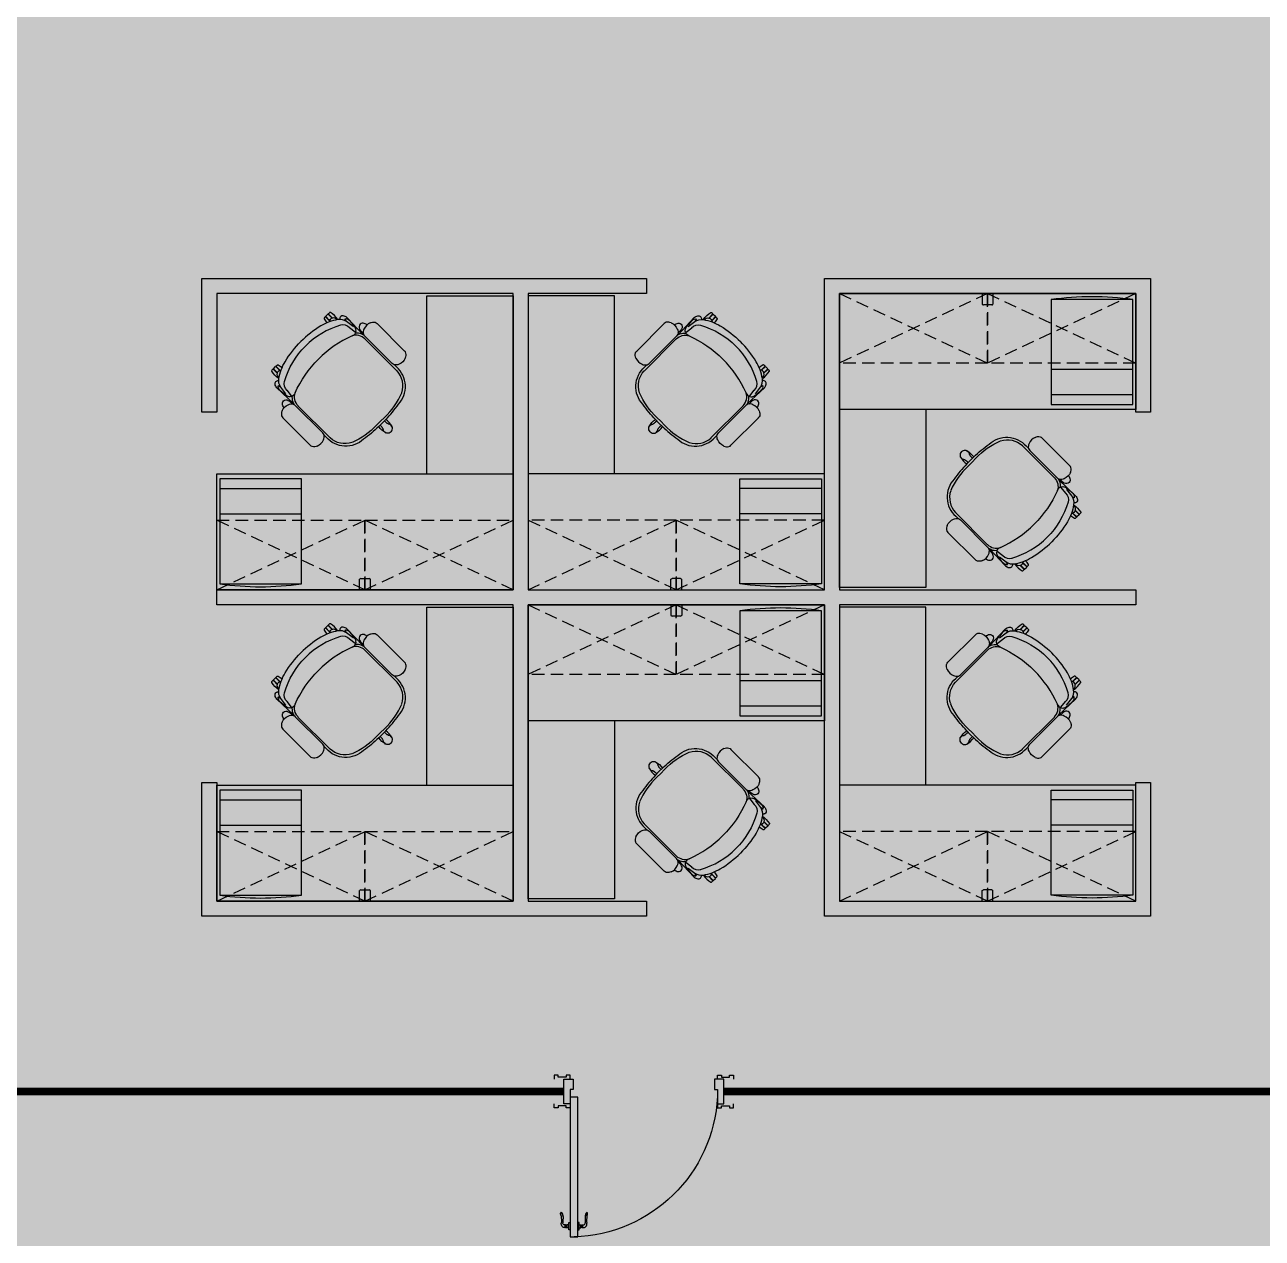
# Model space of a CAD drawing. Header units: millimetres. Extents: x 11706 to 69606, y 10911 to 38811.
# Drawn here: x 56706 to 62967, y 16343 to 22483 of the extents above; entities that cross this region are included whole.
import ezdxf

# ---------------------------------------------------------------- set-up
doc = ezdxf.new("R2010")
doc.units = ezdxf.units.MM
doc.linetypes.add('HIDDEN', pattern=[9.525, 6.35, -3.175])
for name, color, linetype in [('doors', 4, 'Continuous'), ('floor', 172, 'Continuous'), ('Furniture', 34, 'Continuous'), ('wall', 5, 'Continuous')]:
    doc.layers.add(name, color=color, linetype=linetype)
doc.layers.add('hatch', color=252, linetype='Continuous', lineweight=0)
doc.layers.add('windows line', color=151, linetype='Continuous', lineweight=0)

# ---------------------------------------------------------------- blocks, each defined once
blk = doc.blocks.new('armch1')
at = {"layer": 'hatch', "ltscale": 10}
h = blk.add_hatch(color=254, dxfattribs=at)
edge = h.paths.add_edge_path()
edge.add_ellipse((479.4, -95.6), major_axis=(-16.3, 16.3), ratio=1, start_angle=86.04822, end_angle=117.42166, ccw=False)
edge.add_line((462, -110.7), (392.7, -41.5))
edge.add_line((392.7, -41.5), (217.1, -217.1))
edge.add_line((217.1, -217.1), (412.4, -412.4))
edge.add_line((412.4, -412.4), (429.5, -394.2))
edge.add_ellipse((-15.6, 44.6), major_axis=(442, 442), ratio=1, start_angle=270.40921, end_angle=279.62953)
edge.add_ellipse((398.7, -227.9), major_axis=(45, 123.1), ratio=0.996305, start_angle=247.05784, end_angle=338.78443)
edge.add_line((485.1, -129.3), (473.6, -117.8))
edge.add_ellipse((481, -81.5), major_axis=(26.2, 26.2), ratio=1, start_angle=211.49589, end_angle=213.33452, ccw=False)
edge = h.paths.add_edge_path()
edge.add_line((295.5, 55.7), (233.6, 121))
edge.add_ellipse((212.1, 100.7), major_axis=(20.9, 20.9), ratio=1, start_angle=358.2573, end_angle=399.63512)
edge.add_ellipse((212.8, 113.4), major_axis=(-12, 12), ratio=1, start_angle=-51.87631, end_angle=-5.2826)
edge.add_ellipse((211.4, 115.9), major_axis=(-9.93, 9.93), ratio=1, start_angle=-3.39564, end_angle=26.6408)
edge.add_ellipse((215, 114.6), major_axis=(12.7, 12.7), ratio=1, start_angle=116.59989, end_angle=143.46058)
edge.add_ellipse((198.3, 56.4), major_axis=(-39.3, 39.3), ratio=1, start_angle=-43.99703, end_angle=-34.02983)
edge.add_ellipse((222.4, -114.8), major_axis=(161.5, 161.5), ratio=1, start_angle=53.79007, end_angle=76.88403)
edge.add_ellipse((370.2, -370.4), major_axis=(370.3, 370.3), ratio=1, start_angle=75.8362, end_angle=89.98127)
edge.add_line((0, 0), (217.1, -217.1))
edge.add_line((217.1, -217.1), (392.7, -41.5))
edge.add_line((392.7, -41.5), (295.5, 55.7))
at = {"layer": 'hatch', "ltscale": 10, "true_color": 0x858585}
h = blk.add_hatch(color=252, dxfattribs=at)
edge = h.paths.add_edge_path(flags=17)
edge.add_line((412.4, -412.4), (423.2, -400.9))
edge.add_line((423.2, -400.9), (425, -402.7))
edge.add_line((425, -402.7), (427.3, -404.9))
edge.add_line((427.3, -404.9), (428.4, -406.1))
edge.add_line((428.4, -406.1), (430.1, -407.7))
edge.add_line((430.1, -407.7), (432.3, -410))
edge.add_line((432.3, -410), (434, -411.7))
edge.add_line((434, -411.7), (435.1, -412.8))
edge.add_line((435.1, -412.8), (437.4, -413.9))
edge.add_line((437.4, -413.9), (439.6, -415))
edge.add_line((439.6, -415), (441.9, -416.2))
edge.add_line((441.9, -416.2), (443, -417.3))
edge.add_line((443, -417.3), (444.1, -417.3))
edge.add_line((444.1, -417.3), (446.4, -418.4))
edge.add_line((446.4, -418.4), (447.5, -418.4))
edge.add_ellipse((441.9, -439.7), major_axis=(15.6, 15.6), ratio=1, start_angle=266.07421, end_angle=390.68209, ccw=False)
edge.add_line((456.4, -456.4), (412.4, -412.4))
edge = h.paths.add_edge_path()
edge.add_ellipse((358.2, -494.2), major_axis=(86.8, 86.8), ratio=1, start_angle=346.86935, end_angle=369.51483, ccw=False)
edge.add_ellipse((459.8, -431), major_axis=(-2.25, 2.25), ratio=1, start_angle=198.49321, end_angle=256.86935, ccw=False)
edge.add_ellipse((441.9, -439.7), major_axis=(15.6, 15.6), ratio=1, start_angle=266.07421, end_angle=390.68209, ccw=False)
edge.add_line((447.5, -418.4), (446.4, -418.4))
edge.add_line((446.4, -418.4), (444.1, -417.3))
edge.add_line((444.1, -417.3), (443, -417.3))
edge.add_line((443, -417.3), (441.9, -416.2))
edge.add_line((441.9, -416.2), (439.6, -415))
edge.add_line((439.6, -415), (437.4, -413.9))
edge.add_line((437.4, -413.9), (435.1, -412.8))
edge.add_line((435.1, -412.8), (434, -411.7))
edge.add_line((434, -411.7), (432.3, -410))
edge.add_line((432.3, -410), (430.1, -407.7))
edge.add_line((430.1, -407.7), (428.4, -406.1))
edge.add_line((428.4, -406.1), (427.3, -404.9))
edge.add_line((427.3, -404.9), (425, -402.7))
edge.add_line((425, -402.7), (423.2, -400.9))
edge.add_line((423.2, -400.9), (429.5, -394.2))
edge = h.paths.add_edge_path()
edge.add_ellipse((509.7, -65.2), major_axis=(16.3, 16.3), ratio=1, start_angle=332.57834, end_angle=363.95178, ccw=False)
edge.add_ellipse((495.6, -66.9), major_axis=(26.2, 26.2), ratio=1, start_angle=288.41247, end_angle=328.50411, ccw=False)
edge.add_ellipse((470.9, -56.8), major_axis=(-45.2, 45.2), ratio=0.963786, start_angle=159.07607, end_angle=200.92393, ccw=False)
edge.add_ellipse((481, -81.5), major_axis=(26.2, 26.2), ratio=1, start_angle=211.49589, end_angle=251.58753, ccw=False)
edge.add_ellipse((479.4, -95.6), major_axis=(16.3, 16.3), ratio=1, start_angle=176.04822, end_angle=207.42166, ccw=False)
edge.add_line((462, -110.7), (323.4, 27.8))
edge.add_ellipse((338.6, 45.2), major_axis=(-16.3, 16.3), ratio=1, start_angle=62.57834, end_angle=93.95178, ccw=False)
edge.add_ellipse((352.6, 46.9), major_axis=(26.2, 26.2), ratio=1, start_angle=108.41247, end_angle=148.50411, ccw=False)
edge.add_ellipse((377.3, 36.8), major_axis=(-45.2, 45.2), ratio=0.963786, start_angle=-20.92393, end_angle=20.92393, ccw=False)
edge.add_ellipse((367.2, 61.5), major_axis=(-26.2, 26.2), ratio=1, start_angle=301.49589, end_angle=341.58753, ccw=False)
edge.add_ellipse((368.9, 75.5), major_axis=(16.3, 16.3), ratio=1, start_angle=356.04822, end_angle=387.42166, ccw=False)
edge.add_line((386.3, 90.7), (524.8, -47.8))
edge = h.paths.add_edge_path()
edge.add_ellipse((352.6, 46.9), major_axis=(26.2, 26.2), ratio=1, start_angle=108.41247, end_angle=142.22711)
edge.add_line((315.9, 42.2), (301.1, 58.1))
edge.add_ellipse((319.9, 74.2), major_axis=(17.5, 17.5), ratio=1, start_angle=115.20103, end_angle=175.61833, ccw=False)
edge.add_ellipse((312.3, 75.5), major_axis=(-12.2, 12.2), ratio=1, start_angle=-19.17705, end_angle=20.89242, ccw=False)
edge.add_ellipse((313.5, 73.1), major_axis=(14.1, 14.1), ratio=1, start_angle=401.79596, end_angle=430.74111, ccw=False)
edge.add_ellipse((312.2, 60.4), major_axis=(23.1, 23.1), ratio=1, start_angle=362.07158, end_angle=400.83155, ccw=False)
edge.add_ellipse((377.3, 36.8), major_axis=(-45.2, 45.2), ratio=0.963786, start_angle=-3.08015, end_angle=20.92393)
edge = h.paths.add_edge_path()
edge.add_ellipse((165.2, 97.4), major_axis=(15.6, 15.6), ratio=1, start_angle=-9.27363, end_angle=129.47582, ccw=False)
edge.add_ellipse((222.4, -114.8), major_axis=(161.5, 161.5), ratio=1, start_angle=54.9162, end_angle=65.286)
edge = h.paths.add_edge_path()
edge.add_ellipse((126.4, 127.2), major_axis=(-0.539, 0.539), ratio=1, start_angle=0.00001, end_angle=90, ccw=False)
edge.add_line((125.9, 127.8), (137, 138.9))
edge.add_ellipse((137.7, 138.4), major_axis=(-0.539, 0.539), ratio=1, start_angle=-90, end_angle=0.00001, ccw=False)
edge.add_line((138.3, 138.9), (158.7, 118.5))
edge.add_ellipse((165.2, 97.4), major_axis=(15.6, 15.6), ratio=1, start_angle=62.10996, end_angle=108.89562)
edge.add_line((145.4, 107.1), (125.9, 126.5))
edge = h.paths.add_edge_path()
edge.add_ellipse((165.2, 97.4), major_axis=(15.6, 15.6), ratio=1, start_angle=113.31654, end_angle=129.47582)
edge.add_ellipse((222.4, -114.8), major_axis=(161.5, 161.5), ratio=1, start_angle=65.286, end_angle=68.10442)
edge.add_ellipse((221.8, 179.9), major_axis=(93.3, 80), ratio=0.81002, start_angle=169.30043, end_angle=183.58777, ccw=False)
edge.add_ellipse((120.8, 117), major_axis=(2.25, 2.25), ratio=1, start_angle=90.00001, end_angle=166.86934, ccw=False)
edge.add_line((118.6, 119.3), (123.6, 124.3))
edge.add_ellipse((124.7, 123.2), major_axis=(1.12, 1.12), ratio=1, start_angle=0, end_angle=90.00001, ccw=False)
edge.add_line((125.9, 124.3), (144.7, 105.6))
edge = h.paths.add_edge_path()
edge.add_ellipse((141.6, 140.1), major_axis=(-1.12, 1.12), ratio=1, start_angle=0.00001, end_angle=90, ccw=False)
edge.add_line((140.5, 141.2), (145.5, 146.2))
edge.add_ellipse((147.8, 144), major_axis=(-2.25, 2.25), ratio=1, start_angle=-76.86935, end_angle=0.00001, ccw=False)
edge.add_ellipse((84.9, 43), major_axis=(94.5, 78.6), ratio=0.944397, start_angle=353.51501, end_angle=379.36337, ccw=False)
edge.add_ellipse((222.4, -114.8), major_axis=(-161.5, 161.5), ratio=1, start_angle=-36.12537, end_angle=-35.08381)
edge.add_ellipse((165.2, 97.4), major_axis=(15.6, 15.6), ratio=1, start_angle=350.72637, end_angle=417.33394)
edge.add_line((160.4, 119), (140.5, 138.9))
at = {"layer": 'hatch', "ltscale": 10}
h = blk.add_hatch(color=254, dxfattribs=at)
edge = h.paths.add_edge_path()
edge.add_ellipse((95.6, -479.4), major_axis=(-16.3, 16.3), ratio=1, start_angle=242.57834, end_angle=273.95178)
edge.add_line((110.7, -462), (41.5, -392.7))
edge.add_line((41.5, -392.7), (217.1, -217.1))
edge.add_line((217.1, -217.1), (412.4, -412.4))
edge.add_line((412.4, -412.4), (394.2, -429.5))
edge.add_ellipse((-44.6, 15.6), major_axis=(442, 442), ratio=1, start_angle=260.37047, end_angle=269.59079, ccw=False)
edge.add_ellipse((227.9, -398.7), major_axis=(123.1, 45), ratio=0.996305, start_angle=201.21557, end_angle=292.94216, ccw=False)
edge.add_line((129.3, -485.1), (117.8, -473.6))
edge.add_ellipse((81.5, -481), major_axis=(26.2, 26.2), ratio=1, start_angle=326.66548, end_angle=328.50411)
edge = h.paths.add_edge_path()
edge.add_line((-55.7, -295.5), (-121, -233.6))
edge.add_ellipse((-100.7, -212.1), major_axis=(-20.9, 20.9), ratio=1, start_angle=50.36488, end_angle=91.7427, ccw=False)
edge.add_ellipse((-113.4, -212.8), major_axis=(12, 12), ratio=1, start_angle=95.2826, end_angle=141.87631, ccw=False)
edge.add_ellipse((-115.9, -211.4), major_axis=(9.93, 9.93), ratio=1, start_angle=63.3592, end_angle=93.39564, ccw=False)
edge.add_ellipse((-114.6, -215), major_axis=(12.7, 12.7), ratio=1, start_angle=396.53942, end_angle=423.40011, ccw=False)
edge.add_ellipse((-56.4, -198.3), major_axis=(39.3, 39.3), ratio=1, start_angle=124.02983, end_angle=133.99703, ccw=False)
edge.add_ellipse((114.8, -222.4), major_axis=(161.5, 161.5), ratio=1, start_angle=103.11597, end_angle=126.20993, ccw=False)
edge.add_ellipse((370.4, -370.2), major_axis=(370.3, 370.3), ratio=1, start_angle=90.01873, end_angle=104.1638, ccw=False)
edge.add_line((0, 0), (217.1, -217.1))
edge.add_line((217.1, -217.1), (41.5, -392.7))
edge.add_line((41.5, -392.7), (-55.7, -295.5))
at = {"layer": 'hatch', "ltscale": 10, "true_color": 0x858585}
h = blk.add_hatch(color=252, dxfattribs=at)
edge = h.paths.add_edge_path(flags=17)
edge.add_line((412.4, -412.4), (400.9, -423.2))
edge.add_line((400.9, -423.2), (402.7, -425))
edge.add_line((402.7, -425), (404.9, -427.3))
edge.add_line((404.9, -427.3), (406.1, -428.4))
edge.add_line((406.1, -428.4), (407.7, -430.1))
edge.add_line((407.7, -430.1), (410, -432.3))
edge.add_line((410, -432.3), (411.7, -434))
edge.add_line((411.7, -434), (412.8, -435.1))
edge.add_line((412.8, -435.1), (413.9, -437.4))
edge.add_line((413.9, -437.4), (415, -439.6))
edge.add_line((415, -439.6), (416.2, -441.9))
edge.add_line((416.2, -441.9), (417.3, -443))
edge.add_line((417.3, -443), (417.3, -444.1))
edge.add_line((417.3, -444.1), (418.4, -446.4))
edge.add_line((418.4, -446.4), (418.4, -447.5))
edge.add_ellipse((439.7, -441.9), major_axis=(15.6, 15.6), ratio=1, start_angle=149.31791, end_angle=273.92579)
edge.add_line((456.4, -456.4), (412.4, -412.4))
edge = h.paths.add_edge_path()
edge.add_ellipse((494.2, -358.2), major_axis=(86.8, 86.8), ratio=1, start_angle=170.48517, end_angle=193.13065)
edge.add_ellipse((431, -459.8), major_axis=(-2.25, 2.25), ratio=1, start_angle=103.13065, end_angle=161.50679)
edge.add_ellipse((439.7, -441.9), major_axis=(15.6, 15.6), ratio=1, start_angle=149.31791, end_angle=273.92579)
edge.add_line((418.4, -447.5), (418.4, -446.4))
edge.add_line((418.4, -446.4), (417.3, -444.1))
edge.add_line((417.3, -444.1), (417.3, -443))
edge.add_line((417.3, -443), (416.2, -441.9))
edge.add_line((416.2, -441.9), (415, -439.6))
edge.add_line((415, -439.6), (413.9, -437.4))
edge.add_line((413.9, -437.4), (412.8, -435.1))
edge.add_line((412.8, -435.1), (411.7, -434))
edge.add_line((411.7, -434), (410, -432.3))
edge.add_line((410, -432.3), (407.7, -430.1))
edge.add_line((407.7, -430.1), (406.1, -428.4))
edge.add_line((406.1, -428.4), (404.9, -427.3))
edge.add_line((404.9, -427.3), (402.7, -425))
edge.add_line((402.7, -425), (400.9, -423.2))
edge.add_line((400.9, -423.2), (394.2, -429.5))
edge = h.paths.add_edge_path()
edge.add_ellipse((65.2, -509.7), major_axis=(16.3, 16.3), ratio=1, start_angle=176.04822, end_angle=207.42166)
edge.add_ellipse((66.9, -495.6), major_axis=(-26.2, 26.2), ratio=1, start_angle=121.49589, end_angle=161.58753)
edge.add_ellipse((56.8, -470.9), major_axis=(-45.2, 45.2), ratio=0.963786, start_angle=159.07607, end_angle=200.92393)
edge.add_ellipse((81.5, -481), major_axis=(-26.2, 26.2), ratio=1, start_angle=198.41247, end_angle=238.50411)
edge.add_ellipse((95.6, -479.4), major_axis=(16.3, 16.3), ratio=1, start_angle=332.57834, end_angle=363.95178)
edge.add_line((110.7, -462), (-27.8, -323.4))
edge.add_ellipse((-45.2, -338.6), major_axis=(-16.3, 16.3), ratio=1, start_angle=266.04822, end_angle=297.42166)
edge.add_ellipse((-46.9, -352.6), major_axis=(26.2, 26.2), ratio=1, start_angle=31.49589, end_angle=71.58753)
edge.add_ellipse((-36.8, -377.3), major_axis=(-45.2, 45.2), ratio=0.963786, start_angle=-20.92393, end_angle=20.92393)
edge.add_ellipse((-61.5, -367.2), major_axis=(26.2, 26.2), ratio=1, start_angle=108.41247, end_angle=148.50411)
edge.add_ellipse((-75.5, -368.9), major_axis=(-16.3, 16.3), ratio=1, start_angle=62.57834, end_angle=93.95178)
edge.add_line((-90.7, -386.3), (47.8, -524.8))
edge = h.paths.add_edge_path()
edge.add_ellipse((-46.9, -352.6), major_axis=(26.2, 26.2), ratio=1, start_angle=397.77289, end_angle=431.58753, ccw=False)
edge.add_line((-42.2, -315.9), (-58.1, -301.1))
edge.add_ellipse((-74.2, -319.9), major_axis=(17.5, 17.5), ratio=1, start_angle=4.38167, end_angle=64.79897)
edge.add_ellipse((-75.5, -312.3), major_axis=(-12.2, 12.2), ratio=1, start_angle=-20.89242, end_angle=19.17705)
edge.add_ellipse((-73.1, -313.5), major_axis=(14.1, 14.1), ratio=1, start_angle=109.25889, end_angle=138.20404)
edge.add_ellipse((-60.4, -312.2), major_axis=(-23.1, 23.1), ratio=1, start_angle=49.16845, end_angle=87.92842)
edge.add_ellipse((-36.8, -377.3), major_axis=(-45.2, 45.2), ratio=0.963786, start_angle=-20.92393, end_angle=3.08015, ccw=False)
edge = h.paths.add_edge_path()
edge.add_ellipse((-97.4, -165.2), major_axis=(15.6, 15.6), ratio=1, start_angle=50.52418, end_angle=189.27363)
edge.add_ellipse((114.8, -222.4), major_axis=(-161.5, 161.5), ratio=1, start_angle=24.714, end_angle=35.0838, ccw=False)
edge = h.paths.add_edge_path()
edge.add_ellipse((-127.2, -126.4), major_axis=(0.539, 0.539), ratio=1, start_angle=360, end_angle=449.99999)
edge.add_line((-127.8, -125.9), (-138.9, -137))
edge.add_ellipse((-138.4, -137.7), major_axis=(-0.539, 0.539), ratio=1, start_angle=-0.00001, end_angle=90)
edge.add_line((-138.9, -138.3), (-118.5, -158.7))
edge.add_ellipse((-97.4, -165.2), major_axis=(-15.6, 15.6), ratio=1, start_angle=-18.89562, end_angle=27.89004, ccw=False)
edge.add_line((-107.1, -145.4), (-126.5, -125.9))
edge = h.paths.add_edge_path()
edge.add_ellipse((-97.4, -165.2), major_axis=(15.6, 15.6), ratio=1, start_angle=410.52418, end_angle=426.68346, ccw=False)
edge.add_ellipse((114.8, -222.4), major_axis=(-161.5, 161.5), ratio=1, start_angle=21.89558, end_angle=24.714, ccw=False)
edge.add_ellipse((-179.9, -221.8), major_axis=(80, 93.3), ratio=0.81002, start_angle=-3.58777, end_angle=10.69957)
edge.add_ellipse((-117, -120.8), major_axis=(2.25, 2.25), ratio=1, start_angle=13.13066, end_angle=89.99999)
edge.add_line((-119.3, -118.6), (-124.3, -123.6))
edge.add_ellipse((-123.2, -124.7), major_axis=(1.12, 1.12), ratio=1, start_angle=89.99999, end_angle=180)
edge.add_line((-124.3, -125.9), (-105.6, -144.7))
edge = h.paths.add_edge_path()
edge.add_ellipse((-140.1, -141.6), major_axis=(-1.12, 1.12), ratio=1, start_angle=270, end_angle=359.99999)
edge.add_line((-141.2, -140.5), (-146.2, -145.5))
edge.add_ellipse((-144, -147.8), major_axis=(2.25, 2.25), ratio=1, start_angle=89.99999, end_angle=166.86935)
edge.add_ellipse((-43, -84.9), major_axis=(78.6, 94.5), ratio=0.944397, start_angle=160.63663, end_angle=186.48499)
edge.add_ellipse((114.8, -222.4), major_axis=(-161.5, 161.5), ratio=1, start_angle=35.08381, end_angle=36.12537, ccw=False)
edge.add_ellipse((-97.4, -165.2), major_axis=(15.6, 15.6), ratio=1, start_angle=122.66606, end_angle=189.27363, ccw=False)
edge.add_line((-119, -160.4), (-138.9, -140.5))
for p, q in [((137.1, 138.9), (125.9, 127.7)), ((145.4, 107.1), (125.9, 126.6)), ((158.7, 118.5), (138.2, 138.9)), ((140.5, 141.2), (145.5, 146.2)), ((140.5, 138.9), (160.4, 119)), ((123.6, 124.3), (118.6, 119.3)), ((144.7, 105.6), (125.9, 124.3)), ((223.5, 110.9), (230.8, 101.3)), ((264.5, 75.5), (230.8, 101.3)), ((315.3, 34.8), (233.6, 121)), ((242.6, 109.8), (246.5, 105.8)), ((246.5, 105.8), (262.8, 86.2)), ((275.2, 46.9), (246.5, 69.9)), ((272.4, 74.4), (262.8, 86.2)), ((524.8, -47.8), (386.3, 90.7)), ((259.5, 28.9), (265.6, 31.7)), ((276.3, 42.4), (275.2, 40.2)), ((290.9, 42.4), (276.9, 43)), ((315.9, 42.2), (301.1, 58.1)), ((323.4, 27.8), (462, -110.7)), ((324.6, 14.3), (486.8, -149)), ((-124.3, -123.6), (-119.3, -118.6)), ((485.1, -129.3), (473.5, -117.8)), ((-141.2, -140.5), (-146.2, -145.5)), ((-138.9, -137.1), (-127.7, -125.9)), ((-118.5, -158.7), (-138.9, -138.2)), ((-138.9, -140.5), (-119, -160.4)), ((-107.1, -145.4), (-126.6, -125.9)), ((-105.6, -144.7), (-124.3, -125.9)), ((-34.8, -315.3), (-121, -233.6)), ((-110.9, -223.5), (-101.3, -230.8)), ((-109.8, -242.6), (-105.8, -246.5)), ((-105.8, -246.5), (-86.2, -262.8)), ((-75.5, -264.5), (-101.3, -230.8)), ((-46.9, -275.2), (-69.9, -246.5)), ((-74.4, -272.4), (-86.2, -262.8)), ((-42.2, -315.9), (-58.1, -301.1)), ((-42.4, -290.9), (-43, -276.9)), ((-42.4, -276.3), (-40.2, -275.2)), ((-28.9, -259.5), (-31.7, -265.6)), ((-27.8, -323.4), (110.7, -462)), ((-14.3, -324.6), (149, -486.8)), ((47.8, -524.8), (-90.7, -386.3)), ((403.2, -403.2), (383.6, -422.8)), ((412.4, -412.4), (394.2, -429.5)), ((402.7, -425), (400.9, -423.2)), ((404.9, -427.3), (402.7, -425)), ((403.2, -403.2), (422.8, -383.6)), ((406.1, -428.4), (404.9, -427.3)), ((407.7, -430.1), (406.1, -428.4)), ((410, -432.3), (407.7, -430.1)), ((411.7, -434), (410, -432.3)), ((412.8, -435.1), (411.7, -434)), ((412.4, -412.4), (429.5, -394.2)), ((413.9, -437.4), (412.8, -435.1)), ((415, -439.6), (413.9, -437.4)), ((425, -402.7), (423.2, -400.9)), ((427.3, -404.9), (425, -402.7)), ((428.4, -406.1), (427.3, -404.9)), ((430.1, -407.7), (428.4, -406.1)), ((432.3, -410), (430.1, -407.7)), ((434, -411.7), (432.3, -410)), ((435.1, -412.8), (434, -411.7)), ((437.4, -413.9), (435.1, -412.8)), ((439.6, -415), (437.4, -413.9)), ((441.9, -416.2), (439.6, -415)), ((443, -417.3), (441.9, -416.2)), ((443, -417.3), (443, -417.3)), ((444.1, -417.3), (443, -417.3)), ((446.4, -418.4), (444.1, -417.3)), ((447.5, -418.4), (446.4, -418.4)), ((129.3, -485.1), (117.8, -473.5)), ((416.2, -441.9), (415, -439.6)), ((417.3, -443), (416.2, -441.9)), ((417.3, -443), (417.3, -443)), ((417.3, -444.1), (417.3, -443)), ((418.4, -446.4), (417.3, -444.1)), ((418.4, -447.5), (418.4, -446.4))]:
    blk.add_line(p, q)
for centre, major_axis, ratio, start_param, end_param in [((126.4, 127.2), (-0.539, 0.539), 1, 0, 1.570796), ((137.7, 138.4), (-0.539, 0.539), 1, -1.570796, 0), ((141.6, 140.1), (-1.12, 1.12), 1, 0, 1.570796), ((147.8, 144), (-2.25, 2.25), 1, -1.341623, 0), ((84.9, 43), (94.5, 78.6), 0.944397, -0.113184, 0.337955), ((211.4, 115.9), (-9.93, 9.93), 1, -0.059265, 0.46497), ((212.8, 113.4), (-12, 12), 1, -0.905412, -0.092199), ((212.1, 100.7), (20.9, 20.9), 1, 6.252769, 6.974949), ((370.2, -370.4), (370.3, 370.3), 1, 1.323591, 1.57047), ((319.5, -319.6), (296.4, 296.4), 1, 1.070749, 1.570461), ((222.4, -114.8), (161.5, 161.5), 1, 0.938814, 1.34188), ((120.8, 117), (2.25, 2.25), 1, 1.570796, 2.912419), ((221.8, 179.9), (93.3, 80), 0.81002, 2.95485, 3.204211), ((124.7, 123.2), (1.12, 1.12), 1, 0, 1.570796), ((142.1, 108.1), (-1.12, 1.12), 1, -1.570796, -0.04046), ((165.2, 97.4), (15.6, 15.6), 1, 6.12133, 8.542965), ((156.7, 122.7), (-1.12, 1.12), 1, 0.040461, 1.570796), ((198.3, 56.4), (39.3, 39.3), 1, 0.150281, 0.976864), ((215, 114.6), (12.7, 12.7), 1, 2.035052, 2.503859), ((212.9, 37.3), (33.1, 33.1), 1, 6.261094, 7.32847), ((224.7, 112), (-1.31, 1.31), 1, 0.143639, 1.507951), ((226.3, 110.3), (-2.9, 2.9), 1, -0.562997, 0.102311), ((228.6, 93.5), (14.8, 14.8), 1, 0.049692, 0.946764), ((242.6, 50.3), (-26.9, 26.9), 1, 4.168722, 4.614015), ((319.9, 74.2), (17.5, 17.5), 1, 2.010637, 3.065118), ((312.3, 75.5), (-12.2, 12.2), 1, -0.334703, 0.364642), ((313.5, 73.1), (14.1, 14.1), 1, 0.729477, 1.234665), ((312.2, 60.4), (23.1, 23.1), 1, 0.036156, 0.712645), ((352.6, 46.9), (26.2, 26.2), 1, 1.892155, 2.591886), ((377.3, 36.8), (-45.2, 45.2), 0.963786, -0.365191, 0.365191), ((487.9, -483.5), (396.5, 396.5), 1, 1.204045, 1.575879), ((279.1, -34.5), (47, 47), 1, 0.033672, 1.087394), ((248.2, 62.6), (24.9, 24.9), 1, 4.448306, 4.800508), ((276.3, 48), (1.47, 1.47), 1, 3.142019, 4.793254), ((272.4, 44.1), (3.3, 3.3), 1, 5.02911, 5.991117), ((261.1, 55.3), (12.9, 12.9), 1, 5.033956, 5.720649), ((279.7, -32.8), (54.1, 54.1), 1, 0.241184, 0.62893), ((338.6, 45.2), (-16.3, 16.3), 1, 1.092198, 1.639768), ((509.7, -65.2), (16.3, 16.3), 1, 5.804587, 6.352157), ((495.6, -66.9), (26.2, 26.2), 1, 5.033747, 5.733478), ((398.7, -227.9), (45, 123.1), 0.996305, 4.311973, 5.912904), ((404.8, -224.2), (79, 79), 1, 5.183614, 6.241984), ((171.3, -111.9), (261.8, 261.8), 1, 4.673756, 5.089292), ((-61.5, -367.2), (26.2, 26.2), 1, 1.892155, 2.591886), ((-15.6, 44.6), (-442, 442), 1, 3.148735, 3.30966), ((-75.5, -368.9), (16.3, 16.3), 1, 2.662994, 3.210564), ((358.2, -494.2), (86.8, 86.8), 1, 6.054012, 6.44925), ((441.9, -439.7), (15.6, 15.6), 1, 4.643871, 6.818689), ((459.8, -431), (-2.25, 2.25), 1, 3.46436, 4.483216), ((56.8, -470.9), (-45.2, 45.2), 0.963786, 2.776401, 3.506784), ((95.6, -479.4), (-16.3, 16.3), 1, 4.233791, 4.781361), ((81.5, -481), (26.2, 26.2), 1, 5.033747, 5.733478)]:
    blk.add_ellipse(centre, major_axis=major_axis, ratio=ratio, start_param=start_param, end_param=end_param)
at = {"extrusion": (0, 0, -1)}
for centre, major_axis, ratio, start_param, end_param in [((367.2, 61.5), (-26.2, 26.2), 1, 0.321358, 1.021089), ((368.9, 75.5), (16.3, 16.3), 1, -0.478598, 0.068972), ((370.4, -370.2), (370.3, 370.3), 1, 4.465184, 4.712062), ((319.6, -319.5), (296.4, 296.4), 1, 4.212341, 4.712053), ((-123.2, -124.7), (-1.12, 1.12), 1, 4.712389, 6.283185), ((-117, -120.8), (2.25, 2.25), 1, -1.570796, -0.229173), ((-179.9, -221.8), (80, 93.3), 0.81002, -0.186743, 0.062618), ((114.8, -222.4), (161.5, 161.5), 1, 4.080407, 4.483472), ((483.5, -487.9), (396.5, 396.5), 1, 4.345637, 4.717472), ((479.4, -95.6), (16.3, 16.3), 1, 2.662994, 3.210564), ((481, -81.5), (26.2, 26.2), 1, 1.892155, 2.591886), ((470.9, -56.8), (-45.2, 45.2), 0.963786, 2.776401, 3.506784), ((-144, -147.8), (-2.25, 2.25), 1, 4.941562, 6.283185), ((-43, -84.9), (78.6, 94.5), 0.944397, 3.028408, 3.479547), ((-140.1, -141.6), (-1.12, 1.12), 1, 0, 1.570796), ((-138.4, -137.7), (0.539, 0.539), 1, 3.141593, 4.712389), ((-127.2, -126.4), (-0.539, 0.539), 1, 0, 1.570796), ((-122.7, -156.7), (-1.12, 1.12), 1, 0.040461, 1.570796), ((-97.4, -165.2), (15.6, 15.6), 1, 2.979737, 5.401372), ((-56.4, -198.3), (39.3, 39.3), 1, 3.291874, 4.118456), ((-108.1, -142.1), (1.12, 1.12), 1, 3.141593, 4.671928), ((-113.4, -212.8), (12, 12), 1, 3.806977, 4.62019), ((-100.7, -212.1), (-20.9, 20.9), 1, 4.681973, 5.404152), ((-115.9, -211.4), (-9.93, 9.93), 1, 6.22392, 6.748155), ((-114.6, -215), (12.7, 12.7), 1, -1.106541, -0.637733), ((-93.5, -228.6), (-14.8, 14.8), 1, 4.762081, 5.659153), ((-110.3, -226.3), (-2.9, 2.9), 1, 5.720188, 6.385497), ((-112, -224.7), (1.31, 1.31), 1, -1.427157, -0.062846), ((-37.3, -212.9), (33.1, 33.1), 1, 3.119502, 4.186877), ((-73.1, -313.5), (-14.1, 14.1), 1, 5.441866, 5.947054), ((-75.5, -312.3), (12.2, 12.2), 1, 4.377686, 5.07703), ((-74.2, -319.9), (17.5, 17.5), 1, -1.130955, -0.076475), ((-50.3, -242.6), (26.9, 26.9), 1, 2.597925, 3.043218), ((-55.3, -261.1), (12.9, 12.9), 1, 1.892364, 2.579056), ((-48, -276.3), (1.47, 1.47), 1, 0.000427, 1.651661), ((-44.1, -272.4), (3.3, 3.3), 1, 1.887517, 2.849525), ((32.8, -279.7), (-54.1, 54.1), 1, 4.953573, 5.341319), ((-62.6, -248.2), (-24.9, 24.9), 1, 2.877509, 3.229711), ((34.5, -279.1), (47, 47), 1, 3.175264, 4.228986), ((-36.8, -377.3), (-45.2, 45.2), 0.963786, 5.917994, 6.648377), ((-60.4, -312.2), (-23.1, 23.1), 1, 4.748545, 5.425034), ((-46.9, -352.6), (26.2, 26.2), 1, -1.249438, -0.549707), ((-45.2, -338.6), (16.3, 16.3), 1, -0.478598, 0.068972), ((111.9, -171.3), (261.8, 261.8), 1, 1.532163, 1.9477), ((-44.6, 15.6), (442, 442), 1, 1.577938, 1.738863), ((494.2, -358.2), (86.8, 86.8), 1, 2.91242, 3.307658), ((227.9, -398.7), (123.1, 45), 0.996305, 1.17038, 2.771311), ((224.2, -404.8), (79, 79), 1, 2.042021, 3.100391), ((439.7, -441.9), (-15.6, 15.6), 1, 3.073075, 5.247893), ((431, -459.8), (2.25, 2.25), 1, 1.893564, 2.91242), ((65.2, -509.7), (-16.3, 16.3), 1, 4.233791, 4.781361), ((66.9, -495.6), (26.2, 26.2), 1, 1.892155, 2.591886)]:
    blk.add_ellipse(centre, major_axis=major_axis, ratio=ratio, start_param=start_param, end_param=end_param, dxfattribs=at)
blk = doc.blocks.new('table corn')
at = {"ltscale": 10}
h = blk.add_hatch(color=254, dxfattribs=at)
h.paths.add_polyline_path([(-1487.5, 0), (-1487.5, 437.5), (-587.5, 437.5), (-587.5, 0)])
h.paths.add_polyline_path([(-587.5, 1500), (0, 1500), (0, 0), (-587.5, 0)])
at = {"linetype": 'Continuous'}
for p, q in [((0, 1500), (-587.5, 1500)), ((-587.5, 1500), (-587.5, 0)), ((0, 0), (0, 1500)), ((-1487.5, 437.5), (-1487.5, 0)), ((-587.5, 437.5), (-1487.5, 437.5)), ((-1487.5, 0), (-587.5, 0)), ((-587.5, 0), (0, 0))]:
    blk.add_line(p, q, dxfattribs=at)
at = {"color": 252, "ltscale": 10}
for p, q in [((-562.5, 1485), (-31.25, 1485)), ((-562.5, 1071.71875), (-562.5, 1485)), ((-513.28125, 1485), (-513.28125, 1071.71875)), ((-385.15625, 1485), (-385.15625, 1071.71875)), ((-31.25, 1485), (-31.25, 1071.71875)), ((-31.25, 1071.71875), (-562.5, 1071.71875)), ((-57.8125, 771.09375), (-57.8125, 728.90625)), ((0, 777.34375), (-54.6875, 777.34375)), ((0, 722.65625), (0, 777.34375)), ((0, 722.65625), (-54.6875, 722.65625))]:
    blk.add_line(p, q, dxfattribs=at)
at = {"linetype": 'HIDDEN', "ltscale": 10}
for p, q in [((0, 1500), (-353.125, 750)), ((0, 750), (-353.125, 1500)), ((-353.125, 750), (0, 750)), ((0, 750), (-353.125, 0)), ((0, 0), (-353.125, 750)), ((-353.125, 750), (-353.125, 0)), ((0, 750), (-353.125, 750))]:
    blk.add_line(p, q, dxfattribs=at)
blk.add_lwpolyline([(-353.125, 1500), (-353.125, 750)], dxfattribs=at)
at = {"color": 252, "ltscale": 10, "extrusion": (0, 0, -1)}
for centre, major_axis, ratio, start_param, end_param in [((-1470.3125, 1278.75), (-1453.85805, 24.58106), 0.9919379019, 2.9810613831, 3.2685847463), ((-48.4375, 770.3125), (6.4558, 6.4558), 1, 3.9979394297, 4.7833374361), ((-48.4375, 729.6875), (-6.4558, 6.4558), 1, 4.6414405485, 5.4268385549)]:
    blk.add_ellipse(centre, major_axis=major_axis, ratio=ratio, start_param=start_param, end_param=end_param, dxfattribs=at)
blk = doc.blocks.new('door-handle')
at = {"color": 0}
for p, q in [((-32, 10), (-32, -10)), ((-30, 9), (-32, 9)), ((-30, 9), (-30, -9)), ((-19, 9), (-21, 9)), ((-21, 9), (-21, -9)), ((-19, 10), (-19, -10)), ((-9, 10), (-19, 10)), ((0, 25), (-9, 25)), ((-9, 25), (-9, -25)), ((0, -25), (0, 25)), ((-32, -10), (-40.3, -10)), ((-30, -9), (-32, -9)), ((-19, -9), (-21, -9)), ((-9, -10), (-19, -10)), ((-9, -25), (0, -25)), ((-61.7, -93.1), (-60.8, -94))]:
    blk.add_line(p, q, dxfattribs=at)
for centre, radius, start, end in [((-34.5, -14.9), 25, 84.35495, 191.57472), ((-25.5, 16.2), 8.47, 237.89021, 302.10979), ((-38.9, -82.4), 25.1, 149.32935, 204.97263), ((-91.1, -62.2), 42.6, 313.56134, 358.16916), ((-90.2, -63.1), 42.6, 313.56134, 358.16916), ((-242.8, -39.2), 184.8, 350.53954, 5.99139), ((-39.7, -19.5), 9.55, 85.97688, 192.32568), ((-595.6, -61.6), 548.1, 359.69304, 4.18611), ((-25.5, -16.2), 8.47, 57.89021, 122.10979)]:
    blk.add_arc(centre, radius, start, end, dxfattribs=at)
blk = doc.blocks.new('door 810x125')
at = {"layer": 'doors', "color": 34, "linetype": 'ByBlock'}
for points in [[(-62.5, -32), (-82.5, -32), (-82.5, -12), (-72.5, -12), (-72.5, 28), (-82.5, 28), (-82.5, 48), (-62.5, 48)], [(62.5, 0), (-62.5, 0), (-62.5, -47), (-10.5, -47), (-10.5, -32), (62.5, -32), (62.5, 0)], [(62.5, -32), (82.5, -32), (82.5, -12), (72.5, -12), (72.5, 28), (82.5, 28), (82.5, 48), (62.5, 48)], [(29.5, -32), (735.5, -32), (735.5, -72), (29.5, -72), (29.5, -32)], [(-62.5, -778), (-82.5, -778), (-82.5, -798), (-72.5, -798), (-72.5, -838), (-82.5, -838), (-82.5, -858), (-62.5, -858)], [(62.5, -810), (-62.5, -810), (-62.5, -763), (-10.5, -763), (-10.5, -778), (62.5, -778), (62.5, -810)], [(62.5, -778), (82.5, -778), (82.5, -798), (72.5, -798), (72.5, -838), (82.5, -838), (82.5, -858), (62.5, -858)]]:
    blk.add_lwpolyline(points, dxfattribs=at)
at = {"layer": 'doors'}
blk.add_arc((-10.5, -32), 746.3, 272.80111, 358.46429, dxfattribs=at)
at = {"layer": 'doors', "color": 34, "linetype": 'ByBlock', "zscale": 0.07530120532436947}
for p, xscale, yscale, rotation in [((681.6, -32), 0.7530120532028377, 0.7530120532028377, 270.0000000310026), ((681.6, -72), -0.753012053319253, 0.753012053319253, 269.9999999689974)]:
    blk.add_blockref('door-handle', p, dxfattribs=dict(at, xscale=xscale, yscale=yscale, rotation=rotation))

msp = doc.modelspace()

# ---------------------------------------------------------------- hatches: boundary and pattern name
at = {"layer": 'floor', "true_color": 0xfef4cd}
h = msp.add_hatch(color=254, dxfattribs=at)
h.paths.add_polyline_path([(43806.5, 27460.5), (48531.5, 27460.5), (48531.5, 22685.5), (48306.5, 22685.5), (48306.5, 22085.5), (48906.5, 22085.5), (48906.5, 22685.5), (48681.5, 22685.5), (48681.5, 27460.5), (63331.5, 27460.5), (63331.5, 22685.5), (63106.5, 22685.5), (63106.5, 22085.5), (63706.5, 22085.5), (63706.5, 22310.5), (63856.5, 22310.5), (63856.5, 22460.5), (63706.5, 22460.5), (63706.5, 22685.5), (63481.5, 22685.5), (63481.5, 27460.5), (68906.5, 27460.5), (68906.5, 22460.5), (64667.3, 22460.5), (64667.3, 22311.1), (65306.5, 22311.1), (65306.5, 20885.5), (65406.5, 20885.5), (65406.5, 22311.1), (68906.5, 22311.1), (68906.5, 19785.5), (65406.5, 19785.5), (65406.5, 19885.5), (65306.5, 19885.5), (65306.5, 19585.5), (65406.5, 19585.5), (65406.5, 18585.5), (65306.5, 18585.5), (65306.5, 17010.5), (64906.5, 17010.5), (64906.5, 16760.5), (63906.5, 16760.5), (63906.5, 17010.5), (63706.5, 17010.5), (63706.5, 17085.5), (63106.5, 17085.5), (63106.5, 16485.5), (63506.5, 16485.5), (63506.5, 11710.5), (56081.5, 11710.5), (56081.5, 16485.5), (56306.5, 16485.5), (56306.5, 17085.5), (55706.5, 17085.5), (55706.5, 16485.5), (55931.5, 16485.5), (55931.5, 11710.5), (48681.5, 11710.5), (48681.5, 16485.5), (48906.5, 16485.5), (48906.5, 17085.5), (48306.5, 17085.5), (48306.5, 16485.5), (48531.5, 16485.5), (48531.5, 11710.5), (43806.5, 11710.5)])
h.paths.add_polyline_path([(48606.5, 20751.9), (48506.5, 20751.9), (48506.5, 18419.2), (48606.5, 18419.2)], flags=16)
h.paths.add_polyline_path([(55706.5, 22685.5), (56306.5, 22685.5), (56306.5, 22085.5), (55706.5, 22085.5)], flags=16)
at = {"layer": 'wall', "true_color": 0x706e6b}
h = msp.add_hatch(color=8, dxfattribs=at)
h.paths.add_polyline_path([(12406.5, 15910.5), (16506.5, 15910.5), (16506.5, 16010.5), (16606.5, 16010.5), (16606.5, 14810.5), (16506.5, 14810.5), (16506.5, 15810.5), (12406.5, 15810.5)])
h.paths.add_polyline_path([(68906.5, 19785.5), (65406.5, 19785.5), (65406.5, 19885.5), (65306.5, 19885.5), (65306.5, 19585.5), (65406.5, 19585.5), (65406.5, 19685.5), (68906.5, 19685.5)])
h.paths.add_polyline_path([(68906.5, 22460.5), (64667.3, 22460.5), (64667.3, 22311.1), (65306.5, 22311.1), (65306.5, 20885.5), (65406.5, 20885.5), (65406.5, 22311.1), (68906.5, 22311.1)])
h.paths.add_polyline_path([(16606.5, 13910.5), (16506.5, 13910.5), (16506.5, 11710.5), (16606.5, 11710.5)])
h.paths.add_polyline_path([(65406.5, 18585.5), (65306.5, 18585.5), (65306.5, 17010.5), (65406.5, 17010.5)])
h.paths.add_polyline_path([(63706.5, 16485.5), (63506.5, 16485.5), (63506.5, 11710.5), (63706.5, 11710.5)])
h.paths.add_polyline_path([(63906.5, 17010.5), (63706.5, 17010.5), (63706.5, 16760.5), (63906.5, 16760.5)])
h.paths.add_polyline_path([(66906.5, 17010.5), (64906.5, 17010.5), (64906.5, 16760.5), (66906.5, 16760.5)])
h.paths.add_polyline_path([(63481.5, 27460.5), (63331.5, 27460.5), (63331.5, 22685.5), (63481.5, 22685.5)], flags=16)
h.paths.add_polyline_path([(63856.5, 22460.5), (63706.5, 22460.5), (63706.5, 22310.5), (63856.5, 22310.5)], flags=17)
h.paths.add_polyline_path([(56081.5, 16485.5), (55931.5, 16485.5), (55931.5, 11710.5), (56081.5, 11710.5)])
h.paths.add_polyline_path([(48681.5, 16485.5), (48531.5, 16485.5), (48531.5, 11710.5), (48681.5, 11710.5)])
h.paths.add_polyline_path([(48681.5, 27460.5), (48531.5, 27460.5), (48531.5, 22685.5), (48681.5, 22685.5)], flags=16)
h.paths.add_polyline_path([(19056.5, 22085.5), (18956.5, 22085.5), (18956.5, 17085.5), (19056.5, 17085.5)])
h.paths.add_polyline_path([(26806.5, 13826.7), (26706.5, 13826.7), (26706.5, 11710.5), (26806.5, 11710.5)])
h.paths.add_polyline_path([(18706.5, 22435.5), (12406.5, 22435.5), (12406.5, 22335.5), (18706.5, 22335.5)])
h.paths.add_polyline_path([(26106.5, 22435.5), (19306.5, 22435.5), (19306.5, 22335.5), (26106.5, 22335.5)], flags=17)
h.paths.add_polyline_path([(12406.5, 18085.5), (12406.5, 18185.5), (16606.5, 18185.5), (16606.5, 16910.5), (16506.5, 16910.5), (16506.5, 18085.5)])
h.paths.add_polyline_path([(31206.5, 16835.5), (28206.5, 16835.5), (28206.5, 16735.5), (31206.5, 16735.5)])
h.paths.add_polyline_path([(19306.5, 22956.8), (19206.5, 22956.8), (19206.5, 22685.5), (19306.5, 22685.5)], flags=17)
h.paths.add_polyline_path([(28206.5, 22435.5), (31206.5, 22435.5), (31206.5, 22335.5), (28206.5, 22335.5)], flags=17)
h.paths.add_polyline_path([(69506.5, 20085.5), (68906.5, 20085.5), (68906.5, 19485.5), (69506.5, 19485.5)])
h.paths.add_polyline_path([(66906.5, 15610.5), (66906.5, 17010.5), (68906.5, 17010.5), (68906.5, 17885.5), (69606.5, 17885.5), (69606.5, 16310.5), (67606.5, 16310.5), (67606.5, 15610.5)])
h.paths.add_polyline_path([(48606.5, 20751.9), (48506.5, 20751.9), (48506.5, 18419.2), (48606.5, 18419.2)])
h.paths.add_polyline_path([(43506.5, 11710.5), (44106.5, 11710.5), (44106.5, 11010.5), (43506.5, 11010.5)])
h.paths.add_polyline_path([(63106.5, 22685.5), (63706.5, 22685.5), (63706.5, 22085.5), (63106.5, 22085.5)], flags=17)
h.paths.add_polyline_path([(69606.5, 23085.5), (68906.5, 23085.5), (68906.5, 21685.5), (69606.5, 21685.5)])
h.paths.add_polyline_path([(65706.5, 11710.5), (66906.5, 11710.5), (66906.5, 14610.5), (67606.5, 14610.5), (67606.5, 10910.5), (65706.5, 10910.5)])
h.paths.add_polyline_path([(62706.5, 11710.5), (64106.5, 11710.5), (64106.5, 10910.5), (62706.5, 10910.5)])
h.paths.add_polyline_path([(55306.5, 11710.5), (56706.5, 11710.5), (56706.5, 10910.5), (55306.5, 10910.5)])
h.paths.add_polyline_path([(47906.5, 11710.5), (49306.5, 11710.5), (49306.5, 10910.5), (47906.5, 10910.5)])
h.paths.add_polyline_path([(60506.5, 11710.5), (61106.5, 11710.5), (61106.5, 11010.5), (60506.5, 11010.5)])
h.paths.add_polyline_path([(58306.5, 11710.5), (58906.5, 11710.5), (58906.5, 11010.5), (58306.5, 11010.5)])
h.paths.add_polyline_path([(53106.5, 11710.5), (53706.5, 11710.5), (53706.5, 11010.5), (53106.5, 11010.5)])
h.paths.add_polyline_path([(50906.5, 11710.5), (51506.5, 11710.5), (51506.5, 11010.5), (50906.5, 11010.5)])
h.paths.add_polyline_path([(45706.5, 11710.5), (46306.5, 11710.5), (46306.5, 11010.5), (45706.5, 11010.5)])
h.paths.add_polyline_path([(48306.5, 17085.5), (48906.5, 17085.5), (48906.5, 16485.5), (48306.5, 16485.5)])
h.paths.add_polyline_path([(55706.5, 17085.5), (56306.5, 17085.5), (56306.5, 16485.5), (55706.5, 16485.5)])
h.paths.add_polyline_path([(63106.5, 17085.5), (63706.5, 17085.5), (63706.5, 16485.5), (63106.5, 16485.5)])
h.paths.add_polyline_path([(55706.5, 22685.5), (56306.5, 22685.5), (56306.5, 22085.5), (55706.5, 22085.5)], flags=17)
h.paths.add_polyline_path([(48306.5, 22685.5), (48906.5, 22685.5), (48906.5, 22085.5), (48306.5, 22085.5)], flags=17)
h.paths.add_polyline_path([(40506.5, 11710.5), (41906.5, 11710.5), (41906.5, 10910.5), (40506.5, 10910.5)])
h.paths.add_polyline_path([(33506.5, 17085.5), (34106.5, 17085.5), (34106.5, 16485.5), (33506.5, 16485.5)])
h.paths.add_polyline_path([(40906.5, 17085.5), (41506.5, 17085.5), (41506.5, 16485.5), (40906.5, 16485.5)])
h.paths.add_polyline_path([(40906.5, 22685.5), (41506.5, 22685.5), (41506.5, 22085.5), (40906.5, 22085.5)], flags=17)
h.paths.add_polyline_path([(33506.5, 22685.5), (34106.5, 22685.5), (34106.5, 22085.5), (33506.5, 22085.5)], flags=17)
h.paths.add_polyline_path([(26406.5, 20751.9), (26506.5, 20751.9), (26506.5, 18419.2), (26406.5, 18419.2)])
h.paths.add_polyline_path([(33106.5, 11710.5), (34506.5, 11710.5), (34506.5, 10910.5), (33106.5, 10910.5)])
h.paths.add_polyline_path([(38306.5, 11710.5), (38906.5, 11710.5), (38906.5, 11010.5), (38306.5, 11010.5)])
h.paths.add_polyline_path([(36106.5, 11710.5), (36706.5, 11710.5), (36706.5, 11010.5), (36106.5, 11010.5)])
h.paths.add_polyline_path([(30906.5, 11710.5), (31506.5, 11710.5), (31506.5, 11010.5), (30906.5, 11010.5)])
h.paths.add_polyline_path([(11746.5, 20385.5), (12406.5, 20385.5), (12406.5, 20985.5), (11746.5, 20985.5)])
h.paths.add_polyline_path([(12406.5, 20985.5), (11706.5, 20985.5), (11706.5, 23360.5), (12406.5, 23360.5)])
h.paths.add_polyline_path([(11746.5, 18785.5), (12406.5, 18785.5), (12406.5, 18185.5), (11746.5, 18185.5)])
h.paths.add_polyline_path([(11746.5, 15210.5), (12406.5, 15210.5), (12406.5, 15810.5), (11746.5, 15810.5)])
h.paths.add_polyline_path([(11746.5, 13610.5), (12406.5, 13610.5), (12406.5, 13010.5), (11746.5, 13010.5)])
h.paths.add_polyline_path([(12406.5, 18185.5), (11706.5, 18185.5), (11706.5, 15810.5), (12406.5, 15810.5)])
h.paths.add_polyline_path([(25706.5, 11710.5), (27106.5, 11710.5), (27106.5, 10910.5), (25706.5, 10910.5)])
h.paths.add_polyline_path([(18306.5, 11710.5), (19706.5, 11710.5), (19706.5, 10910.5), (18306.5, 10910.5)])
h.paths.add_polyline_path([(28706.5, 11710.5), (29306.5, 11710.5), (29306.5, 11010.5), (28706.5, 11010.5)])
h.paths.add_polyline_path([(23506.5, 11710.5), (24106.5, 11710.5), (24106.5, 11010.5), (23506.5, 11010.5)])
h.paths.add_polyline_path([(21306.5, 11710.5), (21906.5, 11710.5), (21906.5, 11010.5), (21306.5, 11010.5)])
h.paths.add_polyline_path([(16306.5, 11710.5), (16906.5, 11710.5), (16906.5, 11010.5), (16306.5, 11010.5)])
h.paths.add_polyline_path([(14306.5, 11710.5), (14906.5, 11710.5), (14906.5, 11010.5), (14306.5, 11010.5)])
h.paths.add_polyline_path([(11706.5, 13010.5), (12406.5, 13010.5), (12406.5, 11710.5), (12906.5, 11710.5), (12906.5, 10910.5), (11706.5, 10910.5)])
h.paths.add_polyline_path([(18706.5, 17085.5), (19306.5, 17085.5), (19306.5, 16485.5), (18706.5, 16485.5)])
h.paths.add_polyline_path([(26106.5, 17085.5), (26706.5, 17085.5), (26706.5, 16485.5), (26106.5, 16485.5)])
h.paths.add_polyline_path([(26106.5, 22685.5), (26706.5, 22685.5), (26706.5, 22085.5), (26106.5, 22085.5)], flags=17)
h.paths.add_polyline_path([(18706.5, 22685.5), (19306.5, 22685.5), (19306.5, 22085.5), (18706.5, 22085.5)], flags=17)
h.paths.add_polyline_path([(14306.5, 31260.5), (14406.5, 31260.5), (14406.5, 30060.5), (14906.5, 30060.5), (14906.5, 29960.5), (14306.5, 29960.5)], flags=17)
h.paths.add_polyline_path([(26456.5, 27460.5), (26356.5, 27460.5), (26356.5, 23766.8), (26456.5, 23766.8)], flags=17)
h.paths.add_polyline_path([(19306.5, 27460.5), (19206.5, 27460.5), (19206.5, 23766.8), (19306.5, 23766.8)], flags=17)
h.paths.add_polyline_path([(11706.5, 28260.5), (12606.5, 28260.5), (12606.5, 27460.5), (12406.5, 27460.5), (12406.5, 26160.5), (11706.5, 26160.5)])
h.paths.add_polyline_path([(16906.5, 27460.5), (13406.5, 27460.5), (13406.5, 28260.5), (16906.5, 28260.5)])
h.paths.add_polyline_path([(11906.5, 30560.5), (11906.5, 31860.5), (15506.5, 31860.5), (15506.5, 28260.5), (14906.5, 28260.5), (14906.5, 31260.5), (12506.5, 31260.5), (12506.5, 30560.5)])
h.paths.add_polyline_path([(12506.5, 29560.5), (11906.5, 29560.5), (11906.5, 28260.5), (12506.5, 28260.5)], flags=17)
h.paths.add_polyline_path([(33106.5, 27460.5), (34506.5, 27460.5), (34506.5, 28260.5), (33106.5, 28260.5)], flags=16)
h.paths.add_polyline_path([(11746.5, 23960.5), (12406.5, 23960.5), (12406.5, 23360.5), (11746.5, 23360.5)])
h.paths.add_polyline_path([(11746.5, 25560.5), (12406.5, 25560.5), (12406.5, 26160.5), (11746.5, 26160.5)])
h.paths.add_polyline_path([(25706.5, 27460.5), (27106.5, 27460.5), (27106.5, 28260.5), (25706.5, 28260.5)], flags=17)
h.paths.add_polyline_path([(18306.5, 27460.5), (19706.5, 27460.5), (19706.5, 28260.5), (18306.5, 28260.5)], flags=17)
h.paths.add_polyline_path([(23506.5, 27460.5), (24106.5, 27460.5), (24106.5, 28160.5), (23506.5, 28160.5)], flags=17)
h.paths.add_polyline_path([(21306.5, 27460.5), (21906.5, 27460.5), (21906.5, 28160.5), (21306.5, 28160.5)], flags=17)
h.paths.add_polyline_path([(30906.5, 27460.5), (31506.5, 27460.5), (31506.5, 28160.5), (30906.5, 28160.5)], flags=17)
h.paths.add_polyline_path([(28706.5, 27460.5), (29306.5, 27460.5), (29306.5, 28160.5), (28706.5, 28160.5)], flags=17)
h.paths.add_polyline_path([(47906.5, 27660.5), (46306.5, 27660.5), (46306.5, 27460.5), (47906.5, 27460.5)], flags=17)
h.paths.add_polyline_path([(45706.5, 27660.5), (44106.5, 27660.5), (44106.5, 27460.5), (45706.5, 27460.5)], flags=17)
h.paths.add_polyline_path([(43006.5, 27460.5), (43006.5, 28260.5), (43406.5, 28260.5), (43406.5, 29360.5), (44106.5, 29360.5), (44106.5, 28260.5), (44106.5, 27460.5)], flags=16)
h.paths.add_polyline_path([(46306.5, 27460.5), (45706.5, 27460.5), (45706.5, 28160.5), (46306.5, 28160.5)], flags=16)
h.paths.add_polyline_path([(55306.5, 27460.5), (56706.5, 27460.5), (56706.5, 28260.5), (55306.5, 28260.5)], flags=16)
h.paths.add_polyline_path([(47906.5, 27460.5), (49306.5, 27460.5), (49306.5, 28260.5), (47906.5, 28260.5)], flags=16)
h.paths.add_polyline_path([(53106.5, 27460.5), (53706.5, 27460.5), (53706.5, 28160.5), (53106.5, 28160.5)], flags=16)
h.paths.add_polyline_path([(50906.5, 27460.5), (51506.5, 27460.5), (51506.5, 28160.5), (50906.5, 28160.5)], flags=16)
h.paths.add_polyline_path([(38306.5, 27460.5), (38306.5, 28260.5), (38406.5, 28260.5), (38406.5, 29160.5), (39106.5, 29160.5), (39106.5, 28260.5), (39406.5, 28260.5), (39406.5, 27460.5)], flags=16)
h.paths.add_polyline_path([(40969.2, 28260.5), (41451.7, 28260.5), (41451.7, 27460.5), (40969.2, 27460.5)], flags=17)
h.paths.add_polyline_path([(67906.5, 27460.5), (67906.5, 28260.5), (69606.5, 28260.5), (69606.5, 26885.5), (68906.5, 26885.5), (68906.5, 27460.5)])
h.paths.add_polyline_path([(65706.5, 27460.5), (66306.5, 27460.5), (66306.5, 28160.5), (65706.5, 28160.5)])
h.paths.add_polyline_path([(62706.5, 27460.5), (64106.5, 27460.5), (64106.5, 28260.5), (62706.5, 28260.5)], flags=16)
h.paths.add_polyline_path([(60506.5, 27460.5), (61106.5, 27460.5), (61106.5, 28160.5), (60506.5, 28160.5)], flags=16)
h.paths.add_polyline_path([(58306.5, 27460.5), (58906.5, 27460.5), (58906.5, 28160.5), (58306.5, 28160.5)], flags=16)
h.paths.add_polyline_path([(69506.5, 25285.5), (68906.5, 25285.5), (68906.5, 24685.5), (69506.5, 24685.5)])
h.paths.add_polyline_path([(48906.5, 31560.5), (48606.5, 31560.5), (48606.5, 31260.5), (48906.5, 31260.5)])
h.paths.add_polyline_path([(48906.5, 38810.5), (48606.5, 38810.5), (48606.5, 38510.5), (48906.5, 38510.5)])
h.paths.add_polyline_path([(45106.5, 33360.5), (45106.5, 38810.5), (44256.5, 38810.5), (44256.5, 38110.5), (44406.5, 38110.5), (44406.5, 33360.5)])
h.paths.add_polyline_path([(41106.5, 32860.5), (41506.5, 32860.5), (41506.5, 33760.5), (41106.5, 33760.5), (41106.5, 38110.5), (40756.5, 38110.5), (40756.5, 38810.5), (41756.5, 38810.5), (41756.5, 38110.5), (41606.5, 38110.5), (41606.5, 31960.5), (41706.5, 31960.5), (41706.5, 31260.5), (41106.5, 31260.5)])
h.paths.add_polyline_path([(43656.5, 38760.5), (43306.5, 38760.5), (43306.5, 38110.5), (43656.5, 38110.5)])
h.paths.add_polyline_path([(42706.5, 38760.5), (42356.5, 38760.5), (42356.5, 38110.5), (42706.5, 38110.5)])
h.paths.add_polyline_path([(33906.5, 37485.5), (33906.5, 38810.5), (39156.5, 38810.5), (39156.5, 38110.5), (34606.5, 38110.5), (34606.5, 37485.5)])
h.paths.add_polyline_path([(39106.5, 31260.5), (38406.5, 31260.5), (38406.5, 30360.5), (39106.5, 30360.5)])
h.paths.add_polyline_path([(33906.5, 32585.5), (34606.5, 32585.5), (34606.5, 31960.5), (39406.5, 31960.5), (39406.5, 31260.5), (33906.5, 31260.5)])
h.paths.add_polyline_path([(38556.5, 34460.5), (39156.5, 34460.5), (39156.5, 33860.5), (38556.5, 33860.5)])
h.paths.add_polyline_path([(38556.5, 36210.5), (39156.5, 36210.5), (39156.5, 35610.5), (38556.5, 35610.5)])
h.paths.add_polyline_path([(36506.5, 34460.5), (37106.5, 34460.5), (37106.5, 33860.5), (36506.5, 33860.5)])
h.paths.add_polyline_path([(36506.5, 36210.5), (37106.5, 36210.5), (37106.5, 35610.5), (36506.5, 35610.5)])
h.paths.add_polyline_path([(34606.5, 36285.5), (33906.5, 36285.5), (33906.5, 33785.5), (34606.5, 33785.5)])
h.paths.add_polyline_path([(41206.5, 33760.5), (41106.5, 33760.5), (41106.5, 32860.5), (41206.5, 32860.5)], flags=17)
h.paths.add_polyline_path([(42606.5, 31260.5), (43406.5, 31260.5), (43406.5, 30360.5), (44106.5, 30360.5), (44106.5, 31260.5), (45106.5, 31260.5), (45106.5, 33360.5), (44406.5, 33360.5), (44406.5, 31960.5), (42606.5, 31960.5)])
h.paths.add_polyline_path([(45206.5, 31360.5), (45106.5, 31360.5), (45106.5, 31260.5), (45206.5, 31260.5)])
h.paths.add_polyline_path([(45006.5, 36635.5), (44506.5, 36635.5), (44506.5, 35635.5), (45006.5, 35635.5)], flags=16)
h.paths.add_polyline_path([(45006.5, 34435.5), (44506.5, 34435.5), (44506.5, 33435.5), (45006.5, 33435.5)], flags=16)
edge = h.paths.add_edge_path()
edge.add_line((65406.5, 20885.5), (65306.5, 20885.5))
edge.add_line((65406.5, 19885.5), (65306.5, 19885.5))
edge.add_line((14406.5, 30060.5), (14575.3, 31124.3))

# ---------------------------------------------------------------- linework, layer by layer
at = {"layer": 'Furniture'}
msp.add_lwpolyline([(57602.8, 18648), (57677.8, 18648), (57677.8, 18048), (59177.8, 18048), (59177.8, 19548), (57677.8, 19548), (57677.8, 19623), (59177.8, 19623), (59177.8, 21123), (57677.8, 21123), (57677.8, 20523), (57602.8, 20523), (57602.8, 21198), (59852.8, 21198), (59852.8, 21123), (59252.8, 21123), (59252.8, 19623), (60752.8, 19623), (60752.8, 21198), (62402.8, 21198), (62402.8, 20523), (62327.8, 20523), (62327.8, 21123), (60827.8, 21123), (60827.8, 19623), (62327.8, 19623), (62327.8, 19548), (60827.8, 19548), (60827.8, 18048), (62327.8, 18048), (62327.8, 18648), (62402.8, 18648), (62402.8, 17973), (60752.8, 17973), (60752.8, 19548), (59252.8, 19548), (59252.8, 18048), (59852.8, 18048), (59852.8, 17973), (57602.8, 17973), (57602.8, 18648)], close=True, dxfattribs=at)
at = {"layer": 'windows line', "const_width": 40}
for points in [[(49811.8, 17085.5), (59433.5, 17085.5)], [(60243.5, 17085.5), (63106.5, 17085.5)]]:
    msp.add_lwpolyline(points, dxfattribs=at)

# ---------------------------------------------------------------- block references
at = {"layer": 'doors', "color": 34, "linetype": 'ByBlock', "xscale": -1, "rotation": 90}
msp.add_blockref('door 810x125', (59433.5, 17085.5), dxfattribs=at)
at = {"layer": 'Furniture', "xscale": -1}
for name, p, rotation in [('table corn', (59177.8, 19623), 90), ('table corn', (60827.8, 21123), 270), ('armch1', (58103.2, 20879.7), 90), ('armch1', (61902.3, 19866.4), 270), ('table corn', (59177.8, 18048), 90), ('table corn', (59252.8, 19548), 270), ('armch1', (58103.2, 19304.7), 90), ('armch1', (60327.3, 18291.4), 270)]:
    msp.add_blockref(name, p, dxfattribs=dict(at, rotation=rotation))
at = {"layer": 'Furniture', "rotation": 270}
for name, p in [('table corn', (59252.8, 19623)), ('armch1', (60327.3, 20879.7)), ('table corn', (60827.8, 18048)), ('armch1', (61902.3, 19304.7))]:
    msp.add_blockref(name, p, dxfattribs=at)

doc.saveas('drawing.dxf')
